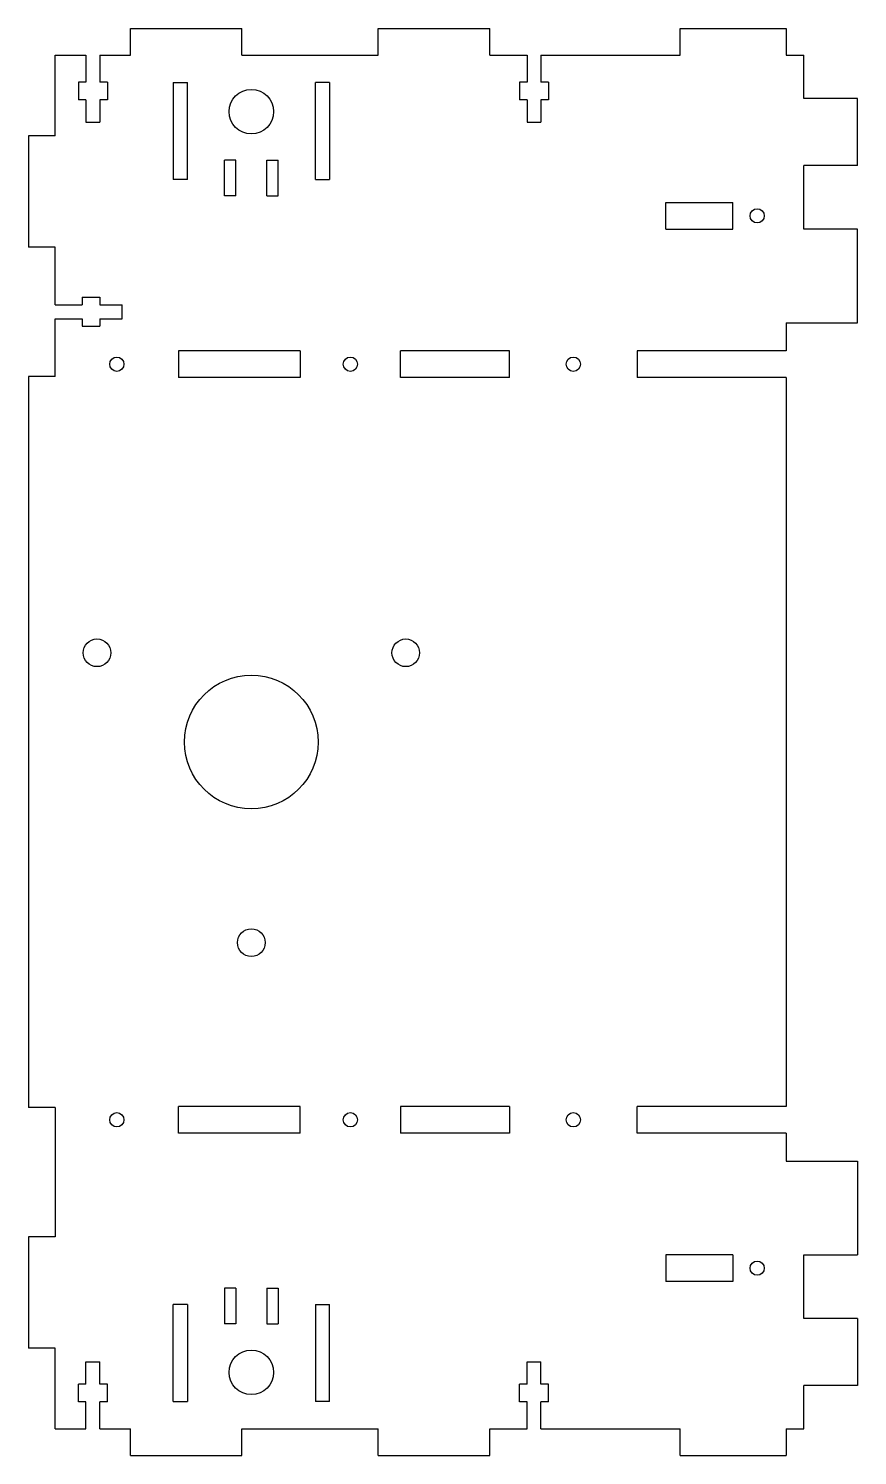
# Model space of a CAD drawing. Extents: x -510 to -324, y -160 to 160.
import ezdxf

# ---------------------------------------------------------------- set-up
doc = ezdxf.new("R2010")
doc.units = 0
doc.header["$MEASUREMENT"] = 0
doc.layers.add('VISIBLE', color=7, linetype='CONTINUOUS')

msp = doc.modelspace()

# ---------------------------------------------------------------- linework, layer by layer
at = {"layer": 'VISIBLE'}
for p, q in [((-487.11, 160), (-462.11, 160)), ((-487.11, 154), (-487.11, 160)), ((-462.11, 154), (-462.11, 160)), ((-431.51, 160), (-406.51, 160)), ((-431.51, 154), (-431.51, 160)), ((-406.51, 154), (-406.51, 160)), ((-363.76, 160), (-340, 160)), ((-363.76, 154), (-363.76, 160)), ((-340, 160), (-340, 154)), ((-504, 154), (-497.11, 154)), ((-504, 135.95), (-504, 154)), ((-497.11, 154), (-497.11, 148)), ((-494.01, 154), (-487.11, 154)), ((-494.01, 154), (-494.01, 148)), ((-462.11, 154), (-431.51, 154)), ((-406.51, 154), (-398.15, 154)), ((-398.15, 154), (-398.15, 148)), ((-395.05, 154), (-363.76, 154)), ((-395.05, 154), (-395.05, 148)), ((-340, 154), (-336, 154)), ((-336, 144.29), (-336, 154)), ((-498.81, 148), (-498.81, 144)), ((-497.11, 148), (-498.81, 148)), ((-492.31, 148), (-494.01, 148)), ((-492.31, 148), (-492.31, 144)), ((-477.56, 147.87), (-477.56, 126.12)), ((-477.56, 147.87), (-474.36, 147.87)), ((-474.36, 126.12), (-474.36, 147.87)), ((-445.64, 126.12), (-445.64, 147.87)), ((-442.44, 147.87), (-445.64, 147.87)), ((-442.44, 147.87), (-442.44, 126.12)), ((-399.85, 148), (-399.85, 144)), ((-398.15, 148), (-399.85, 148)), ((-393.35, 148), (-395.05, 148)), ((-393.35, 148), (-393.35, 144)), ((-497.11, 144), (-498.81, 144)), ((-497.11, 144), (-497.11, 139)), ((-492.31, 144), (-494.01, 144)), ((-494.01, 144), (-494.01, 139)), ((-398.15, 144), (-399.85, 144)), ((-398.15, 144), (-398.15, 139)), ((-393.35, 144), (-395.05, 144)), ((-395.05, 144), (-395.05, 139)), ((-324, 144.29), (-336, 144.29)), ((-324, 129.29), (-324, 144.29)), ((-497.11, 139), (-494.01, 139)), ((-398.15, 139), (-395.05, 139)), ((-504, 135.95), (-510, 135.95)), ((-510, 135.95), (-510, 110.95)), ((-466, 122.5), (-466, 130.5)), ((-463.5, 130.5), (-466, 130.5)), ((-463.5, 122.5), (-463.5, 130.5)), ((-456.5, 130.5), (-454, 130.5)), ((-456.5, 122.5), (-456.5, 130.5)), ((-454, 122.5), (-454, 130.5)), ((-336, 115), (-336, 129.29)), ((-324, 129.29), (-336, 129.29)), ((-474.36, 126.12), (-477.56, 126.12)), ((-445.64, 126.12), (-442.44, 126.12)), ((-463.5, 122.5), (-466, 122.5)), ((-456.5, 122.5), (-454, 122.5)), ((-367, 115), (-367, 121)), ((-367, 121), (-352, 121)), ((-352, 115), (-352, 121)), ((-367, 115), (-352, 115)), ((-324, 115), (-336, 115)), ((-324, 94), (-324, 115)), ((-504, 110.95), (-510, 110.95)), ((-504, 98.03), (-504, 110.95)), ((-498, 99.73), (-498, 98.03)), ((-498, 99.73), (-494, 99.73)), ((-494, 99.73), (-494, 98.03)), ((-504, 98.03), (-498, 98.03)), ((-494, 98.03), (-489, 98.03)), ((-489, 94.93), (-489, 98.03)), ((-504, 94.93), (-498, 94.93)), ((-504, 82), (-504, 94.93)), ((-498, 94.93), (-498, 93.23)), ((-498, 93.23), (-494, 93.23)), ((-494, 94.93), (-489, 94.93)), ((-494, 94.93), (-494, 93.23)), ((-340, 94), (-340, 87.72)), ((-340, 94), (-324, 94)), ((-476.35, 87.72), (-476.35, 81.72)), ((-449.06, 87.72), (-476.35, 87.72)), ((-449.06, 87.72), (-449.06, 81.72)), ((-426.5, 81.72), (-426.5, 87.72)), ((-402.06, 87.72), (-426.5, 87.72)), ((-402.06, 81.72), (-402.06, 87.72)), ((-373.46, 87.72), (-373.46, 81.72)), ((-340, 87.72), (-373.46, 87.72)), ((-504, 82), (-510, 82)), ((-510, 82), (-510, -82)), ((-449.06, 81.72), (-476.35, 81.72)), ((-402.06, 81.72), (-426.5, 81.72)), ((-340, 81.72), (-373.46, 81.72)), ((-340, 81.72), (-340, -81.72)), ((-504, -82), (-510, -82)), ((-504, -82), (-504, -110.95)), ((-476.35, -87.72), (-476.35, -81.72)), ((-449.06, -81.72), (-476.35, -81.72)), ((-449.06, -87.72), (-449.06, -81.72)), ((-426.5, -81.72), (-426.5, -87.72)), ((-402.06, -81.72), (-426.5, -81.72)), ((-402.06, -81.72), (-402.06, -87.72)), ((-373.46, -87.72), (-373.46, -81.72)), ((-340, -81.72), (-373.46, -81.72)), ((-449.06, -87.72), (-476.35, -87.72)), ((-402.06, -87.72), (-426.5, -87.72)), ((-340, -87.72), (-373.46, -87.72)), ((-340, -87.72), (-340, -94)), ((-340, -94), (-324, -94)), ((-324, -94), (-324, -115)), ((-504, -110.95), (-510, -110.95)), ((-510, -110.95), (-510, -135.95)), ((-352, -115), (-367, -115)), ((-367, -115), (-367, -121)), ((-352, -115), (-352, -121)), ((-336, -129.29), (-336, -115)), ((-336, -115), (-324, -115)), ((-352, -121), (-367, -121)), ((-466, -122.5), (-466, -130.5)), ((-463.5, -122.5), (-466, -122.5)), ((-463.5, -122.5), (-463.5, -130.5)), ((-456.5, -122.5), (-456.5, -130.5)), ((-456.5, -122.5), (-454, -122.5)), ((-454, -122.5), (-454, -130.5)), ((-477.56, -147.87), (-477.56, -126.12)), ((-474.36, -126.12), (-477.56, -126.12)), ((-474.36, -126.12), (-474.36, -147.87)), ((-445.64, -126.12), (-442.44, -126.12)), ((-445.64, -126.12), (-445.64, -147.87)), ((-442.44, -147.87), (-442.44, -126.12)), ((-463.5, -130.5), (-466, -130.5)), ((-456.5, -130.5), (-454, -130.5)), ((-324, -129.29), (-336, -129.29)), ((-324, -129.29), (-324, -144.29)), ((-504, -135.95), (-510, -135.95)), ((-504, -154), (-504, -135.95)), ((-497.11, -144), (-497.11, -139)), ((-497.11, -139), (-494.01, -139)), ((-494.01, -144), (-494.01, -139)), ((-398.15, -144), (-398.15, -139)), ((-398.15, -139), (-395.05, -139)), ((-395.05, -144), (-395.05, -139)), ((-498.81, -148), (-498.81, -144)), ((-497.11, -144), (-498.81, -144)), ((-492.31, -144), (-494.01, -144)), ((-492.31, -148), (-492.31, -144)), ((-399.85, -148), (-399.85, -144)), ((-398.15, -144), (-399.85, -144)), ((-393.35, -144), (-395.05, -144)), ((-393.35, -148), (-393.35, -144)), ((-336, -154), (-336, -144.29)), ((-324, -144.29), (-336, -144.29)), ((-497.11, -148), (-498.81, -148)), ((-497.11, -154), (-497.11, -148)), ((-492.31, -148), (-494.01, -148)), ((-494.01, -154), (-494.01, -148)), ((-477.56, -147.87), (-474.36, -147.87)), ((-442.44, -147.87), (-445.64, -147.87)), ((-398.15, -148), (-399.85, -148)), ((-398.15, -154), (-398.15, -148)), ((-393.35, -148), (-395.05, -148)), ((-395.05, -154), (-395.05, -148)), ((-504, -154), (-497.11, -154)), ((-494.01, -154), (-487.11, -154)), ((-487.11, -160), (-487.11, -154)), ((-462.11, -160), (-462.11, -154)), ((-462.11, -154), (-431.51, -154)), ((-431.51, -160), (-431.51, -154)), ((-406.51, -160), (-406.51, -154)), ((-406.51, -154), (-398.15, -154)), ((-395.05, -154), (-363.76, -154)), ((-363.76, -160), (-363.76, -154)), ((-340, -154), (-340, -160)), ((-340, -154), (-336, -154)), ((-487.11, -160), (-462.11, -160)), ((-431.51, -160), (-406.51, -160)), ((-363.76, -160), (-340, -160))]:
    msp.add_line(p, q, dxfattribs=at)
for centre, radius in [((-460, 141.36), 5), ((-346.5, 118), 1.6), ((-490.18, 84.72), 1.6), ((-437.78, 84.72), 1.6), ((-387.76, 84.72), 1.6), ((-494.64, 20), 3.1), ((-425.36, 20), 3.1), ((-460, 0), 15), ((-460, -45), 3.1), ((-490.18, -84.72), 1.6), ((-437.78, -84.72), 1.6), ((-387.76, -84.72), 1.6), ((-346.5, -118), 1.6), ((-460, -141.36), 5)]:
    msp.add_circle(centre, radius, dxfattribs=at)

doc.saveas('drawing.dxf')
